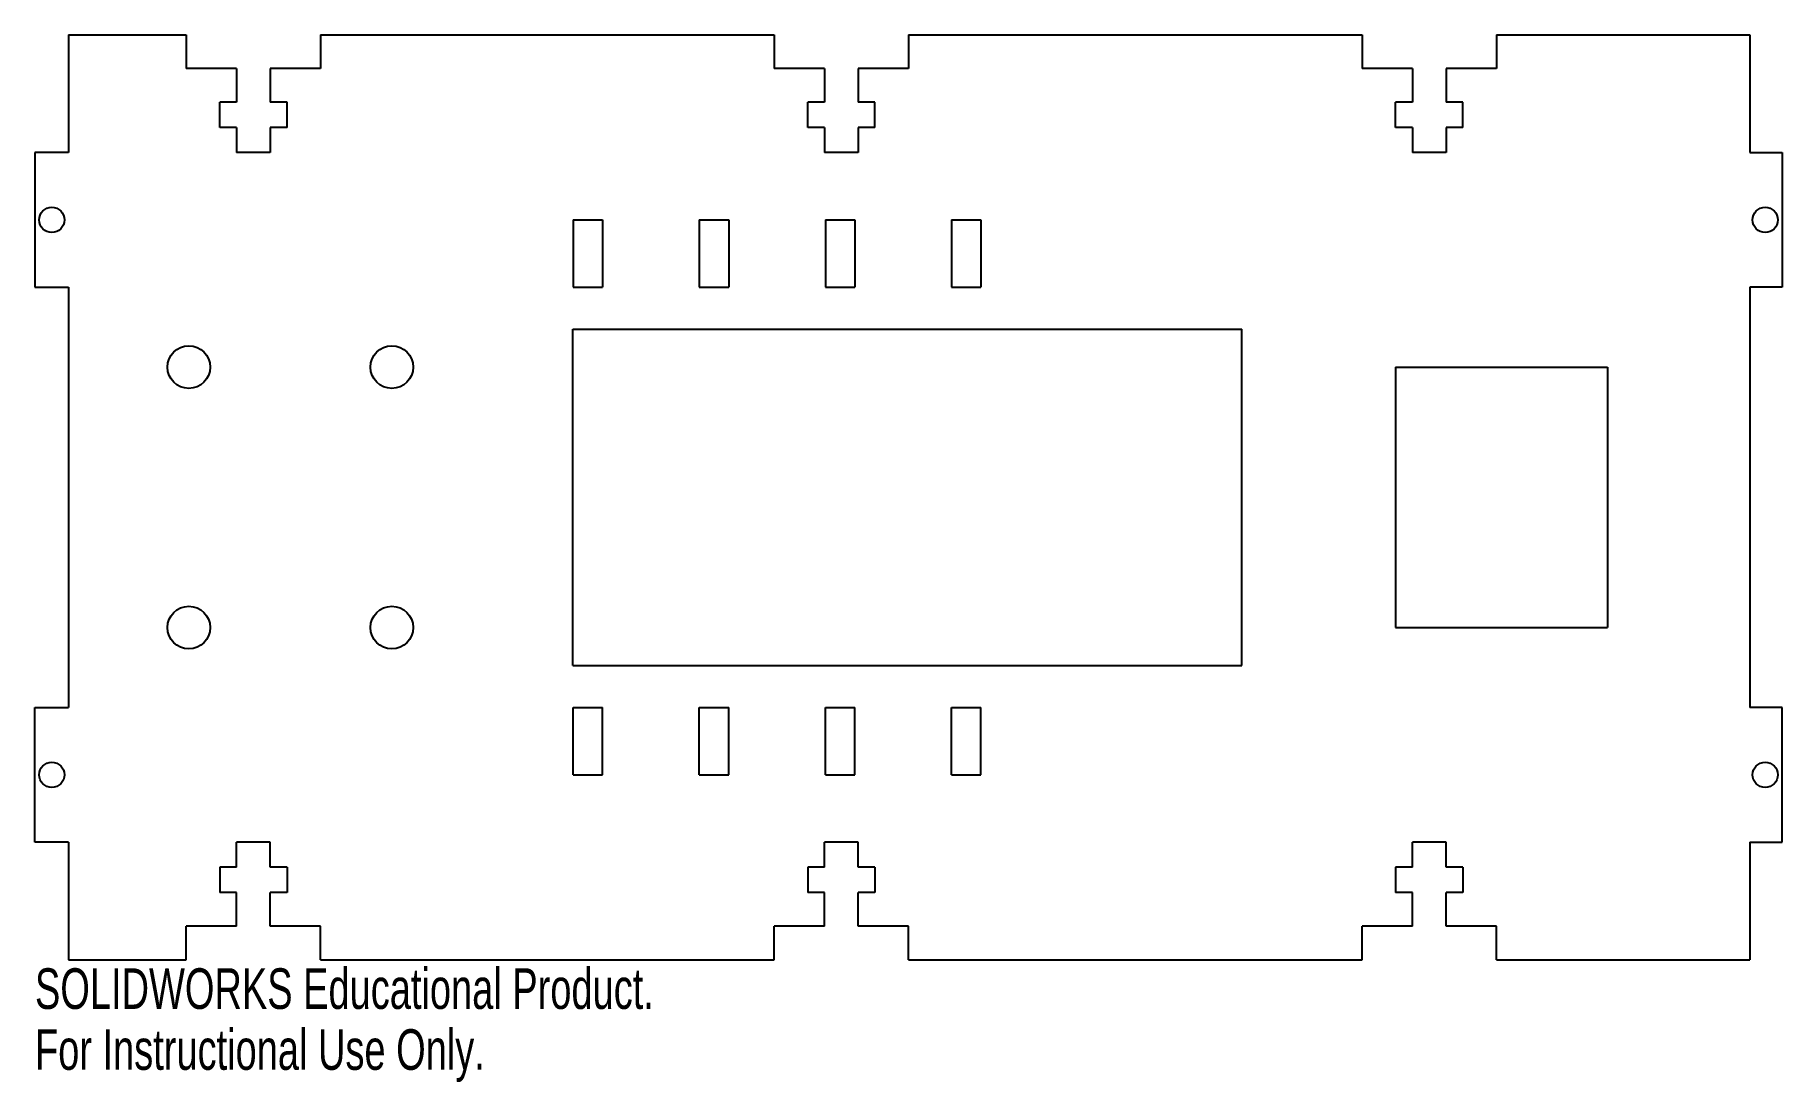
# Model space of a CAD drawing. Header units: millimetres. Extents: x -4 to 204, y -125 to 0.
import ezdxf

# ---------------------------------------------------------------- set-up
doc = ezdxf.new("R2010")
doc.units = ezdxf.units.MM
doc.styles.add('SLDTEXTSTYLE0', font='TXT', dxfattribs={"width": 0.7})

msp = doc.modelspace()

# ---------------------------------------------------------------- linework, layer by layer
at = {"color": 7, "linetype": 'Continuous', "lineweight": 25}
for p, q in [((0, 0), (14, 0)), ((0, 0), (0, -14.01)), ((14, 0), (14, -4)), ((30.01, 0), (84, 0)), ((30.01, 0), (30.01, -4)), ((84, 0), (84, -4)), ((100.01, 0), (154, 0)), ((100.01, 0), (100.01, -4)), ((154, 0), (154, -4)), ((170.01, 0), (200.18, 0)), ((170.01, 0), (170.01, -4)), ((200.18, 0), (200.18, -14.01)), ((20.01, -4), (14, -4)), ((20.01, -4), (20.01, -8.01)), ((30.01, -4), (24.01, -4)), ((24.01, -4), (24.01, -8.01)), ((90.01, -4), (84, -4)), ((90.01, -4), (90.01, -8.01)), ((100.01, -4), (94.01, -4)), ((94.01, -4), (94.01, -8.01)), ((160.01, -4), (154, -4)), ((160.01, -4), (160.01, -8.01)), ((170.01, -4), (164.01, -4)), ((164.01, -4), (164.01, -8.01)), ((18, -11.01), (18, -8.01)), ((20.01, -8.01), (18, -8.01)), ((26.01, -8.01), (24.01, -8.01)), ((26.01, -11.01), (26.01, -8.01)), ((88, -11.01), (88, -8.01)), ((90.01, -8.01), (88, -8.01)), ((96.01, -8.01), (94.01, -8.01)), ((96.01, -11.01), (96.01, -8.01)), ((158, -11.01), (158, -8.01)), ((160.01, -8.01), (158, -8.01)), ((166.01, -8.01), (164.01, -8.01)), ((166.01, -11.01), (166.01, -8.01)), ((20.01, -11.01), (18, -11.01)), ((20.01, -11.01), (20.01, -14.01)), ((26.01, -11.01), (24.01, -11.01)), ((24.01, -11.01), (24.01, -14.01)), ((90.01, -11.01), (88, -11.01)), ((90.01, -11.01), (90.01, -14.01)), ((96.01, -11.01), (94.01, -11.01)), ((94.01, -11.01), (94.01, -14.01)), ((160.01, -11.01), (158, -11.01)), ((160.01, -11.01), (160.01, -14.01)), ((166.01, -11.01), (164.01, -11.01)), ((164.01, -11.01), (164.01, -14.01)), ((0, -14.01), (-4, -14.01)), ((-4, -14.01), (-4, -30.03)), ((24.01, -14.01), (20.01, -14.01)), ((94.01, -14.01), (90.01, -14.01)), ((164.01, -14.01), (160.01, -14.01)), ((200.18, -14.01), (204, -14.01)), ((204, -14.01), (204, -30.03)), ((60.07, -22.02), (60.07, -30.03)), ((60.07, -22.02), (63.58, -22.02)), ((63.58, -22.02), (63.58, -30.03)), ((75.09, -22.02), (75.09, -30.03)), ((75.09, -22.02), (78.59, -22.02)), ((78.59, -22.02), (78.59, -30.03)), ((90.1, -22.02), (90.1, -30.03)), ((90.1, -22.02), (93.6, -22.02)), ((93.6, -22.02), (93.6, -30.03)), ((105.11, -22.02), (105.11, -30.03)), ((105.11, -22.02), (108.62, -22.02)), ((108.62, -22.02), (108.62, -30.03)), ((-4, -30.03), (0, -30.03)), ((0, -30.03), (0, -80.07)), ((60.07, -30.03), (63.58, -30.03)), ((75.09, -30.03), (78.59, -30.03)), ((90.1, -30.03), (93.6, -30.03)), ((105.11, -30.03), (108.62, -30.03)), ((200.18, -30.03), (200.18, -80.07)), ((204, -30.03), (200.18, -30.03)), ((60.05, -75.07), (60.05, -35.03)), ((60.05, -35.03), (139.67, -35.03)), ((139.67, -75.07), (139.67, -35.03)), ((158, -39.54), (158, -70.56)), ((158, -39.54), (183.24, -39.54)), ((183.24, -39.54), (183.24, -70.56)), ((158, -70.56), (183.24, -70.56)), ((60.05, -75.07), (139.67, -75.07)), ((-4, -80.07), (0, -80.07)), ((-4, -96.09), (-4, -80.07)), ((60.07, -88.08), (60.07, -80.07)), ((60.07, -80.07), (63.58, -80.07)), ((63.58, -88.08), (63.58, -80.07)), ((75.09, -88.08), (75.09, -80.07)), ((75.09, -80.07), (78.59, -80.07)), ((78.59, -88.08), (78.59, -80.07)), ((90.1, -88.08), (90.1, -80.07)), ((90.1, -80.07), (93.6, -80.07)), ((93.6, -88.08), (93.6, -80.07)), ((105.11, -88.08), (105.11, -80.07)), ((105.11, -80.07), (108.62, -80.07)), ((108.62, -88.08), (108.62, -80.07)), ((204, -80.07), (200.18, -80.07)), ((204, -96.09), (204, -80.07)), ((60.07, -88.08), (63.58, -88.08)), ((75.09, -88.08), (78.59, -88.08)), ((90.1, -88.08), (93.6, -88.08)), ((105.11, -88.08), (108.62, -88.08)), ((0, -96.09), (-4, -96.09)), ((0, -96.09), (0, -110.1)), ((20.01, -99.09), (20.01, -96.09)), ((24.01, -96.09), (20.01, -96.09)), ((24.01, -99.09), (24.01, -96.09)), ((90.01, -99.09), (90.01, -96.09)), ((94.01, -96.09), (90.01, -96.09)), ((94.01, -99.09), (94.01, -96.09)), ((160.01, -99.09), (160.01, -96.09)), ((164.01, -96.09), (160.01, -96.09)), ((164.01, -99.09), (164.01, -96.09)), ((200.18, -96.09), (200.18, -110.1)), ((200.18, -96.09), (204, -96.09)), ((18, -99.09), (18, -102.09)), ((20.01, -99.09), (18, -99.09)), ((26.01, -99.09), (24.01, -99.09)), ((26.01, -99.09), (26.01, -102.09)), ((88, -99.09), (88, -102.09)), ((90.01, -99.09), (88, -99.09)), ((96.01, -99.09), (94.01, -99.09)), ((96.01, -99.09), (96.01, -102.09)), ((158, -99.09), (158, -102.09)), ((160.01, -99.09), (158, -99.09)), ((166.01, -99.09), (164.01, -99.09)), ((166.01, -99.09), (166.01, -102.09)), ((20.01, -102.09), (18, -102.09)), ((20.01, -106.1), (20.01, -102.09)), ((26.01, -102.09), (24.01, -102.09)), ((24.01, -106.1), (24.01, -102.09)), ((90.01, -102.09), (88, -102.09)), ((90.01, -106.1), (90.01, -102.09)), ((96.01, -102.09), (94.01, -102.09)), ((94.01, -106.1), (94.01, -102.09)), ((160.01, -102.09), (158, -102.09)), ((160.01, -106.1), (160.01, -102.09)), ((166.01, -102.09), (164.01, -102.09)), ((164.01, -106.1), (164.01, -102.09)), ((14, -110.1), (14, -106.1)), ((20.01, -106.1), (14, -106.1)), ((30.01, -106.1), (24.01, -106.1)), ((30.01, -110.1), (30.01, -106.1)), ((84, -110.1), (84, -106.1)), ((90.01, -106.1), (84, -106.1)), ((100.01, -106.1), (94.01, -106.1)), ((100.01, -110.1), (100.01, -106.1)), ((154, -110.1), (154, -106.1)), ((160.01, -106.1), (154, -106.1)), ((170.01, -106.1), (164.01, -106.1)), ((170.01, -110.1), (170.01, -106.1)), ((0, -110.1), (14, -110.1)), ((30.01, -110.1), (84, -110.1)), ((100.01, -110.1), (154, -110.1)), ((170.01, -110.1), (200.18, -110.1))]:
    msp.add_line(p, q, dxfattribs=at)
for centre, radius in [((-2, -22.02), 1.5), ((202, -22.02), 1.5), ((14.32, -39.54), 2.54), ((38.48, -39.54), 2.54), ((14.32, -70.56), 2.54), ((38.48, -70.56), 2.54), ((-2, -88.08), 1.5), ((202, -88.08), 1.5)]:
    msp.add_circle(centre, radius, dxfattribs=at)

# ---------------------------------------------------------------- texts
at = {"color": 7, "linetype": 'Continuous', "char_height": 4.8336, "attachment_point": 1, "style": 'SLDTEXTSTYLE0'}
for s, insert in [('SOLIDWORKS Educational Product.', (-4, -111.12)), ('For Instructional Use Only.', (-4, -118.37))]:
    msp.add_mtext(s, dxfattribs=dict(at, insert=insert))

doc.saveas('drawing.dxf')
